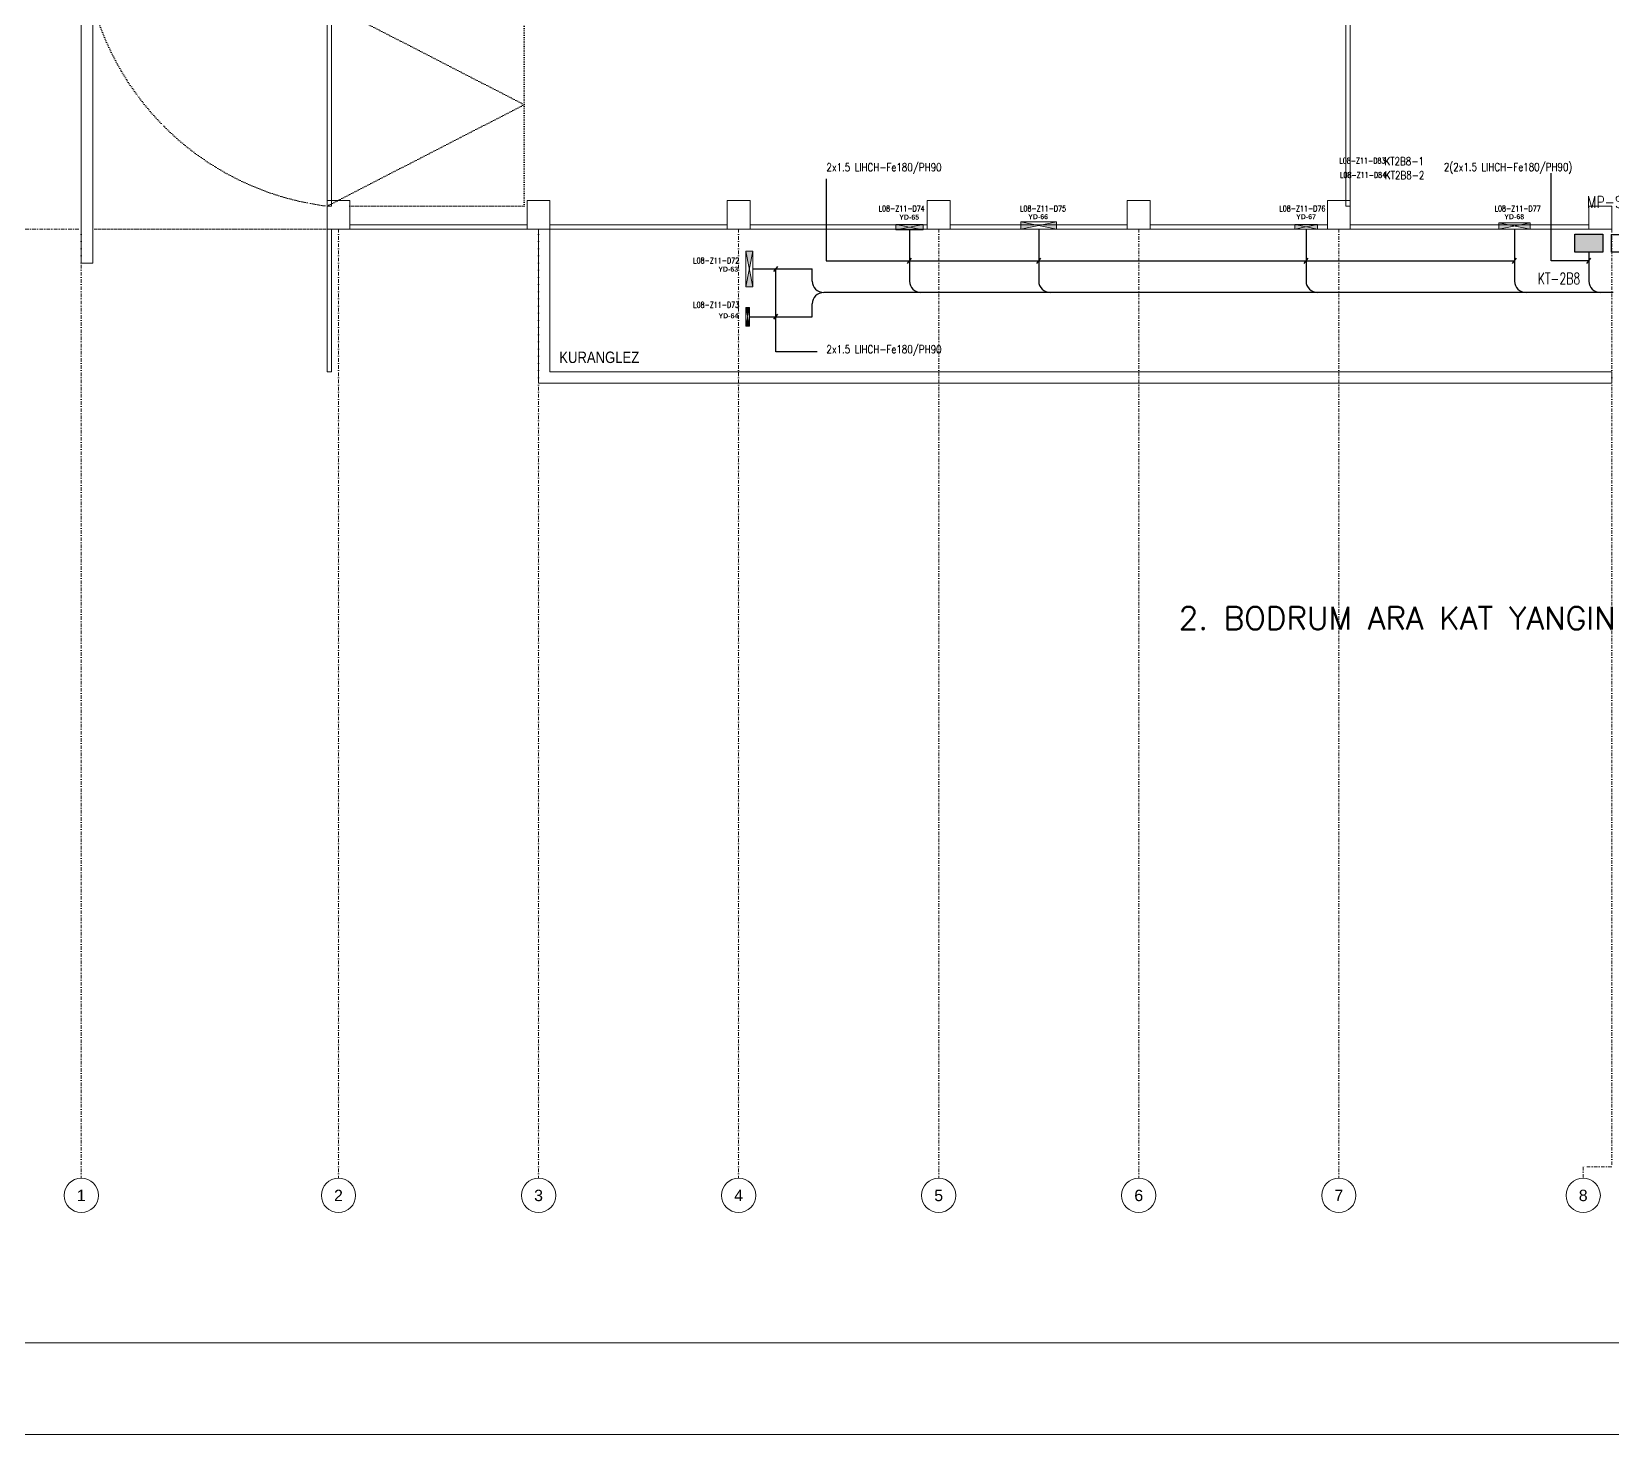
# Model space of a CAD drawing. Header units: metres. Extents: x -19121 to 152404, y -12107 to 46241.
# Drawn here: x 27826 to 33357, y -4219 to 691 of the extents above; entities that cross this region are included whole.
import ezdxf
from ezdxf.enums import TextEntityAlignment as Align

# ---------------------------------------------------------------- set-up
doc = ezdxf.new("R2010")
doc.units = ezdxf.units.M
doc.header["$LTSCALE"] = 50
doc.header["$MEASUREMENT"] = 0
doc.linetypes.add('DASHDOT2', pattern=[0.5, 0.25, -0.125, 0, -0.125])
doc.linetypes.add('DOT2', pattern=[0.125, 0, -0.125])
doc.layers.get('0').update_dxf_attribs({"color": 9, "lineweight": 9})
for name, color, linetype, lineweight in [('00', 9, 'Continuous', 9), ('01', 9, 'Continuous', 9), ('06D', 9, 'Continuous', 9), ('20', 9, 'DOT2', 9), ('21', 9, 'Continuous', 9), ('24', 9, 'DASHDOT2', 9), ('40A', 9, 'Continuous', 9), ('E-AYDINLATMA VE PRİZ PANOSU', 7, 'Continuous', 30), ('E-DEDEKTÖR NUMARALARI', 20, 'Continuous', 30), ('E-KABLO', 7, 'Continuous', 30), ('E-KUVVET PANOSU (MCC)', 7, 'Continuous', 30), ('E-MODÜL HATTI', 6, 'Continuous', 30), ('E-YAZI', 7, 'Continuous', 30), ('EQ LIST', 7, 'Continuous', 9), ('H-DAMPER', 1, 'Continuous', 15)]:
    doc.layers.add(name, color=color, linetype=linetype, lineweight=lineweight)
doc.styles.add('Arial', font='arial.ttf', dxfattribs={"height": 2.5})
doc.styles.add('E-YAZI', font='txttw.shx', dxfattribs={"height": 200})
doc.styles.add('MuuM_TEXT-STANDART', font='ARIALN.TTF')
doc.styles.get("Standard").update_dxf_attribs({"font": 'ARIALN.TTF'})

# ---------------------------------------------------------------- blocks, each defined once
blk = doc.blocks.new('A$C59E826CC')
h = blk.add_hatch(color=256)
h.paths.add_polyline_path([(500, 100), (1000, 0), (1000, 200)])
h.paths.add_polyline_path([(0, 200), (0, 0), (500, 100)])
for p, q in [((1000, 0), (0, 200)), ((1000, 200), (0, 0))]:
    blk.add_line(p, q)
blk.add_lwpolyline([(1000, 200), (1000, 0), (0, 0), (0, 200)], close=True)
blk = doc.blocks.new('E-MODUL PANOLARI')
at = {"layer": 'E-KABLO', "color": 1}
blk.add_lwpolyline([(-49, 66.9), (49, 66.9), (49, 0), (-49, 0)], close=True, dxfattribs=at)
at = {"layer": 'E-KABLO', "color": 1, "style": 'E-YAZI', "width": 0.8}
blk.add_text('MP', height=40, dxfattribs=at).set_placement((-23, 9.5))
blk = doc.blocks.new('100_KUVVET PANOSU (MCC)')
at = {"layer": 'E-KUVVET PANOSU (MCC)', "color": 4}
for p, q in [((-3.07, 3.95), (3.07, 3.95)), ((-3.07, 0), (-3.07, 3.95)), ((3.07, 3.95), (3.07, 0)), ((3.07, 0), (-3.07, 0))]:
    blk.add_line(p, q, dxfattribs=at)
blk.add_solid([(-3.07, 3.95), (3.07, 3.95), (-3.07, 0), (3.07, 0)], dxfattribs=at)
blk = doc.blocks.new('0_aks')
at = {"linetype": 'Continuous'}
blk.add_circle((0, 0), 3, dxfattribs=at)
at = {"style": 'Arial'}
blk.add_attdef('AKS', text='', height=2, dxfattribs=at).set_placement((0, 0), align=Align.MIDDLE_CENTER)
blk = doc.blocks.new('p-akslar_yeni')
at = {"layer": '24'}
for points in [[(-2190, -8575), (6415, -8575)], [(6415, -8575), (6415, -11897.2)], [(7315, -8575), (7315, -11897.2)], [(8015, -8575), (8015, -11897.2)], [(8715, -8575), (8715, -11897.2)], [(9415, -8575), (9415, -11897.2)], [(10115, -8575), (10115, -11897.2)], [(10815, -8575), (10815, -11897.2)], [(11770, -8575), (11770, -11857.2)], [(11770, -11857.2), (11670, -11857.2), (11670, -11897.2)]]:
    blk.add_lwpolyline(points, dxfattribs=at)
at = {"layer": '21', "xscale": 20, "yscale": 20, "zscale": 20}
for p, values in [((6415, -11957.2), {'AKS': '1'}), ((7315, -11957.2), {'AKS': '2'}), ((8015, -11957.2), {'AKS': '3'}), ((8715, -11957.2), {'AKS': '4'}), ((9415, -11957.2), {'AKS': '5'}), ((10115, -11957.2), {'AKS': '6'}), ((10815, -11957.2), {'AKS': '7'}), ((11670, -11957.2), {'AKS': '8'})]:
    blk.add_blockref('0_aks', p, dxfattribs=at).add_auto_attribs(values)
blk = doc.blocks.new('2.Bod.Ara.Sitatik Elk.')
at = {"layer": '01'}
for points in [[(40, -8750), (40, -8710), (40, -8710), (40, -8710), (40, -8710), (40, -8710), (40, -8710), (40, -8710), (40, -7830), (40, -7770), (40, -7030), (40, -6970), (40, -6230), (40, -6170), (40, -5430), (40, -5370), (40, -4630), (40, -4570), (40, -2950), (0, -2950), (0, -8750), (40, -8750)], [(860, -8630), (940, -8630), (940, -8530), (860, -8530)], [(1560, -8630), (1640, -8630), (1640, -8530), (1560, -8530)], [(2260, -8630), (2340, -8630), (2340, -8530), (2260, -8530)], [(2960, -8630), (3040, -8630), (3040, -8530), (2960, -8530)], [(3660, -8630), (3740, -8630), (3740, -8530), (3660, -8530)], [(4360, -8630), (4440, -8630), (4440, -8530), (4360, -8530)], [(5275, -8630), (5355, -8630), (5355, -8550), (5275, -8550)]]:
    blk.add_lwpolyline(points, close=True, dxfattribs=at)
blk = doc.blocks.new('P-KURANGLEZ')
at = {"layer": '01'}
blk.add_lwpolyline([(5355, -500), (5355, -540), (1600, -540), (1600, 0), (1640, 0), (1640, -500)], close=True, dxfattribs=at)
at = {"layer": '21', "style": 'MuuM_TEXT-STANDART'}
blk.add_text('KURANGLEZ', height=40, dxfattribs=at).set_placement((1672.4, -468.9))
blk = doc.blocks.new('2.Bod.Ara.Mimari Elk.')
at = {"layer": '00'}
for points in [[(875, -8550), (875, -7830), (860, -7830), (860, -8550)], [(4440, -8550), (4440, -7830), (4425, -7830), (4425, -8550)], [(1560, -8630), (940, -8630), (940, -8615), (1560, -8615)], [(2260, -8630), (1640, -8630), (1640, -8615), (2260, -8615)], [(2960, -8630), (2340, -8630), (2340, -8615), (2960, -8615)], [(3660, -8630), (3040, -8630), (3040, -8615), (3660, -8615)], [(4360, -8630), (3740, -8630), (3740, -8615), (4360, -8615)], [(5275, -8630), (4440, -8630), (4440, -8615), (5275, -8615)], [(875, -9130), (875, -8630), (860, -8630), (860, -9130)]]:
    blk.add_lwpolyline(points, close=True, dxfattribs=at)
at = {"layer": '06D', "linetype": 'DOT2'}
blk.add_lwpolyline([(940, -8550), (1550, -8550), (1550, -7840), (860, -7840), (1550, -8195), (860, -8550, -0.304007), (40, -7840), (860, -7840)], format="xyb", dxfattribs=at)
at = {"layer": '20'}
blk.add_lwpolyline([(860, -8630), (40, -8630)], dxfattribs=at)
at = {"layer": '01'}
blk.add_blockref('P-KURANGLEZ', (0, -8630), dxfattribs=at)

msp = doc.modelspace()

# ---------------------------------------------------------------- linework, layer by layer
at = {"layer": '40A'}
for points in [[(46159.3, -4218.6), (18159.3, -4218.6), (18159.3, 12601.4), (46159.3, 12601.4)], [(18479.3, 12281.4), (43999.5, 12281.4), (43999.5, -3898.6), (18479.3, -3898.6)]]:
    msp.add_lwpolyline(points, close=True, dxfattribs=at)
at = {"layer": 'E-MODÜL HATTI', "ltscale": 50}
for p, q in [((31350, 0), (31350, -182)), ((33015, 0), (33015, -182)), ((30897.7, -3), (30897.7, -182)), ((32285.5, 0), (32285.5, -182)), ((33274.9, -81.1), (33274.9, -182)), ((30350, -139.7), (30557.6, -139.7)), ((30557.6, -182), (30557.6, -139.7)), ((30557.6, -306.9), (30557.6, -262)), ((33359.3, -222), (30597.6, -222)), ((30338, -306.9), (30557.6, -306.9))]:
    msp.add_line(p, q, dxfattribs=at)
for centre, start, end in [((30597.6, -182), 180, 270), ((30937.7, -182), 180, 270), ((31390, -182), 180, 270), ((32325.5, -182), 180, 270), ((33055, -182), 180, 270), ((33314.9, -182), 180, 270), ((30597.6, -262), 90, 180)]:
    msp.add_arc(centre, 40, start, end, dxfattribs=at)
at = {"layer": 'E-YAZI', "color": 3}
for p, q in [((30606, 176.2), (30606, -111.3)), ((33143.5, -110.8), (33143.5, 195.2)), ((30890.9, -120.1), (30904.5, -102.5)), ((31343.2, -120.1), (31356.8, -102.5)), ((32278.7, -120.1), (32292.3, -102.5)), ((33008.2, -120.1), (33021.8, -102.5)), ((33268.1, -120.1), (33281.7, -102.5)), ((30423.2, -148.5), (30436.8, -130.9)), ((30430, -430.3), (30430, -139.7)), ((30606, -111.3), (33015, -111.3)), ((33274.9, -110.8), (33143.5, -110.8)), ((30423.2, -315.7), (30436.8, -298.1)), ((30574.5, -430.3), (30430, -430.3))]:
    msp.add_line(p, q, dxfattribs=at)

# ---------------------------------------------------------------- block references
at = {"layer": '06D'}
for name in ['2.Bod.Ara.Sitatik Elk.', '2.Bod.Ara.Mimari Elk.']:
    msp.add_blockref(name, (28000, 8630), dxfattribs=at)
at = {"layer": '24'}
msp.add_blockref('p-akslar_yeni', (21585, 8575), dxfattribs=at)
at = {"layer": 'E-KABLO', "color": 1, "xscale": 0.9216, "yscale": 0.9216, "zscale": 0.9216}
msp.add_blockref('E-MODUL PANOLARI', (33399.3, -81.1), dxfattribs=at)
at = {"layer": 'E-KUVVET PANOSU (MCC)', "xscale": 16, "yscale": 16, "zscale": 16}
msp.add_blockref('100_KUVVET PANOSU (MCC)', (33274.9, -81.1), dxfattribs=at)
at = {"layer": 'H-DAMPER'}
for p, xscale, yscale, zscale in [((30850.2, -3), 0.0949999999999997, 0.0949999999999997, 0.0949999999999997), ((31287.5, -0.2, 0), 0.1249999999999995, 0.1249999999999995, 0.1249999999999995)]:
    msp.add_blockref('A$C59E826CC', p, dxfattribs=dict(at, xscale=xscale, yscale=yscale, zscale=zscale))
for p, xscale, yscale, zscale, rotation in [((32245.5, 0), 0.0799999999999997, 0.0799999999999997, 0.0799999999999997, 359.9982646492701), ((32960, 0), 0.1099999999999993, 0.1099999999999993, 0.1099999999999993, 359.9979118653938), ((30350, -202.2), 0.1249999999999996, 0.1249999999999996, 0.1249999999999996, 90), ((30338, -339.4), 0.0649999999999998, 0.0649999999999998, 0.0649999999999998, 90)]:
    msp.add_blockref('A$C59E826CC', p, dxfattribs=dict(at, xscale=xscale, yscale=yscale, zscale=zscale, rotation=rotation))

# ---------------------------------------------------------------- texts
at = {"layer": 'E-AYDINLATMA VE PRİZ PANOSU', "color": 4, "style": 'E-YAZI', "width": 0.7}
msp.add_text('KT-2B8', height=40, dxfattribs=at).set_placement((33096, -193.2))
at = {"layer": 'E-DEDEKTÖR NUMARALARI', "style": 'E-YAZI', "width": 0.7}
for s, p in [('L08-Z11-D83', (32402, 229.2)), ('L08-Z11-D84', (32404.5, 179.2)), ('L08-Z11-D74', (30790, 61.7)), ('L08-Z11-D75', (31284.5, 61.7)), ('L08-Z11-D76', (32192, 61.7)), ('L08-Z11-D77', (32945, 61.7)), ('L08-Z11-D72', (30141, -120.3)), ('L08-Z11-D73', (30141, -275.3))]:
    msp.add_text(s, height=20, dxfattribs=at).set_placement(p)
at = {"layer": 'E-YAZI', "color": 3, "style": 'E-YAZI', "width": 0.8}
for s, height, p in [('2x1.5 LIHCH-Fe180/PH90', 28, (30607, 202.2)), ('KT2B8-1', 28, (32559.5, 223.2)), ('2(2x1.5 LIHCH-Fe180/PH90)', 28, (32767.6, 203)), ('KT2B8-2', 28, (32561, 174.2)), ('MP-S-4', 40, (33268.5, 74.5)), ('2x1.5 LIHCH-Fe180/PH90', 28, (30607, -434.8))]:
    msp.add_text(s, height=height, dxfattribs=at).set_placement(p)
at = {"layer": 'E-YAZI', "color": 4, "style": 'E-YAZI'}
msp.add_text('2. BODRUM ARA KAT YANGIN MODUL SİSTEMI TESISAT PLANI 1/200', height=80, dxfattribs=at).set_placement((31839.6, -1401.7))
at = {"layer": 'EQ LIST', "color": 6, "char_height": 17.55, "width": 288.049, "attachment_point": 5}
for s, insert in [('{\\fArial|b1|i0|c162|p34;YD-65}', (30896.7, 41.4)), ('{\\fArial|b1|i0|c162|p34;YD-66}', (31347.9, 43.1)), ('{\\fArial|b1|i0|c162|p34;YD-67}', (32285.4, 43.1)), ('{\\fArial|b1|i0|c162|p34;YD-68}', (33013.6, 43.1)), ('{\\fArial|b1|i0|c162|p34;YD-63}', (30263.6, -140.5)), ('{\\fArial|b1|i0|c162|p34;YD-64}', (30264.3, -303.7))]:
    msp.add_mtext(s, dxfattribs=dict(at, insert=insert))

doc.saveas('drawing.dxf')
